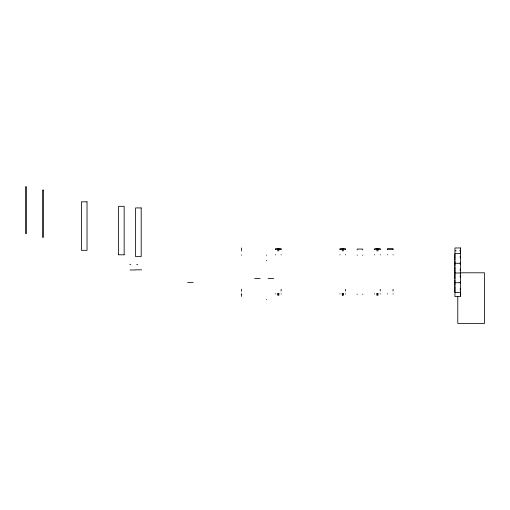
<?xml version="1.0" encoding="UTF-8"?>
<svg xmlns="http://www.w3.org/2000/svg" width="510" height="510" viewBox="0 0 510 510"><rect width="100%" height="100%" fill="white"/><g stroke="black" fill="none" stroke-linecap="round" stroke-linejoin="round"><path stroke-width="0.76" d="M275.547 248.561L281.131 248.561M339.966 248.561L345.55 248.561M374.652 248.561L380.237 248.561M387.485 248.561L393.07 248.561M275.547 249.613L281.131 249.613M339.966 249.613L345.55 249.613M374.652 249.613L380.237 249.613M387.485 249.613L393.07 249.613M455.213 250.812L456.284 250.812M459.491 250.812L460.562 250.812M454.945 253.578L460.562 253.578M118.575 254.802L124.121 254.802M460.224 256.249L460.224 257.837M460.224 262.669L460.224 264.263M454.945 263.287L460.562 263.287M136.737 264.378L137.751 264.378M129.814 264.652L130.834 264.652M460.224 269.095L460.224 270.683M136.081 269.828L141.627 269.828M130.063 269.975L135.685 269.975M460.141 272.805L484.5 272.805L484.5 323.423L457.782 323.423L457.782 296.533M454.945 273.003L460.562 273.003M460.224 275.521L460.224 277.108M254.605 278.396L260.145 278.396M268.081 278.396L273.628 278.396M460.224 281.941L460.224 283.534M187.603 282.604L193.226 282.604M454.945 282.712L460.562 282.712M460.224 288.367L460.224 289.954M454.945 292.428L460.562 292.428M277.848 293.645L278.83 293.645M342.267 293.645L343.249 293.645M376.954 293.645L377.935 293.645M277.848 294.837L278.83 294.837M342.267 294.837L343.249 294.837M376.954 294.837L377.935 294.837M241.517 294.327L241.517 293.951L241.517 296.488M460.67 292.887L460.67 294.793M460.46 250.142L460.46 252.469M460.46 292.083L460.46 295.596M460.383 256.664L460.383 257.423M460.383 263.083L460.383 263.849M460.383 269.51L460.383 270.274M460.383 275.929L460.383 276.694M460.383 282.355L460.383 283.12M460.383 288.781L460.383 289.546M454.869 254.369L454.869 259.717M454.869 260.788L454.869 266.144M454.869 267.214L454.869 272.57M454.869 273.64L454.869 278.989M454.869 280.06L454.869 285.415M454.869 286.486L454.869 291.841M393.07 249.173L393.07 249.498M393.07 254.566L393.07 254.911M393.07 289.323L393.07 291.057M393.07 293.645L393.07 293.99M387.485 249.173L387.485 249.498M387.485 254.566L387.485 254.911M387.485 293.645L387.485 293.99M380.237 249.173L380.237 249.498M380.237 254.566L380.237 254.911M380.237 289.323L380.237 291.057M380.237 293.645L380.237 293.99M377.935 248.561L377.935 250.971M377.935 293.428L377.935 295.303M376.954 248.561L376.954 250.971M376.954 293.428L376.954 295.303M374.652 249.173L374.652 249.498M374.652 254.566L374.652 254.911M374.652 293.645L374.652 293.99M362.737 249.065L357.159 249.065M362.737 249.632L362.737 249.951M362.737 255.025L362.737 255.37M362.737 294.098L362.737 294.442M357.159 249.632L357.159 249.951M357.159 255.025L357.159 255.37M357.159 294.098L357.159 294.442M345.55 249.173L345.55 249.498M345.55 254.566L345.55 254.911M345.55 289.323L345.55 291.057M345.55 293.645L345.55 293.99M343.249 248.561L343.249 250.971M343.249 293.428L343.249 295.303L342.267 295.303L342.267 293.428M342.267 248.561L342.267 250.971M339.966 249.173L339.966 249.498M339.966 254.566L339.966 254.911M339.966 293.645L339.966 293.99M281.131 249.173L281.131 249.498M281.131 254.566L281.131 254.911M281.131 289.323L281.131 291.057M281.131 293.645L281.131 293.99M278.83 248.561L278.83 250.971M278.83 293.428L278.83 295.303M277.848 248.561L277.848 250.971M277.848 293.428L277.848 295.303M275.547 249.173L275.547 249.498M275.547 254.566L275.547 254.911M275.547 293.645L275.547 293.99M266.596 254.994L266.596 255.319M266.596 260.387L266.596 260.731M266.596 299.466L266.596 299.81M241.517 247.975L241.517 250.933M241.517 254.873L241.517 255.217M241.517 289.189L241.517 291.369M124.159 254.764L124.159 206.327L118.575 206.289L118.537 254.764M26.52 186.577L26.52 233.708M25.5 186.577L25.5 233.708M43.529 190.141L42.515 190.141L42.515 237.277L43.529 237.277L43.529 190.141M87.025 201.826L81.409 201.826L81.409 250.34L87.025 250.34L87.025 201.826M141.193 207.927L135.571 207.927L135.571 256.587L141.193 256.587L141.193 207.927M460.562 247.968L454.945 247.968L454.945 296.629L460.562 296.629L460.562 247.968"/></g></svg>
